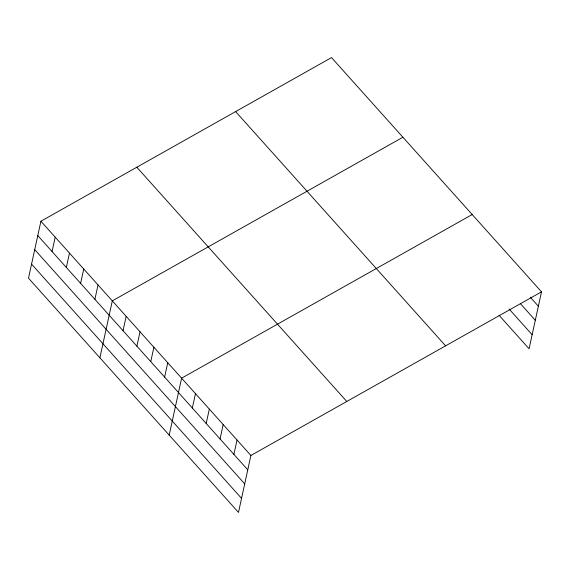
<?xml version="1.0" encoding="UTF-8"?>
<svg xmlns="http://www.w3.org/2000/svg" width="570" height="570" viewBox="0 0 570 570"><rect width="100%" height="100%" fill="white"/><g stroke="black" fill="none" stroke-linecap="round" stroke-linejoin="round"><path stroke-width="0.85" d="M40.912 221.224L28.5 278.16L238.488 512.409L250.9 455.473L541.5 291.84L331.512 57.591L40.912 221.224L250.9 455.473M52.062 251.527L55.19 237.156M66.341 267.451L69.476 253.08M80.619 283.383L83.754 269.012M94.898 299.314L98.033 284.943M99.892 357.803L112.311 300.867L402.912 137.235M123.035 330.7L126.17 316.329M136.893 346.161L140.028 331.79M150.751 361.622L153.886 347.251M164.616 377.084L167.744 362.712M169.19 435.109L181.609 378.174L472.202 214.534M192.332 408.006L195.467 393.635M206.19 423.467L209.325 409.096M220.048 438.928L223.184 424.557M233.907 454.39L237.042 440.019M541.5 291.84L529.088 348.776L499.056 315.281M530.285 297.191L538.365 306.211M520.289 303.511L535.301 320.255M509.053 308.961L532.152 334.733M235.617 111.585L445.605 345.84M136.814 167.224L346.802 401.472M37.784 235.595L247.765 469.844M34.72 249.639L244.708 483.894M31.564 264.117L241.552 498.365"/></g></svg>
